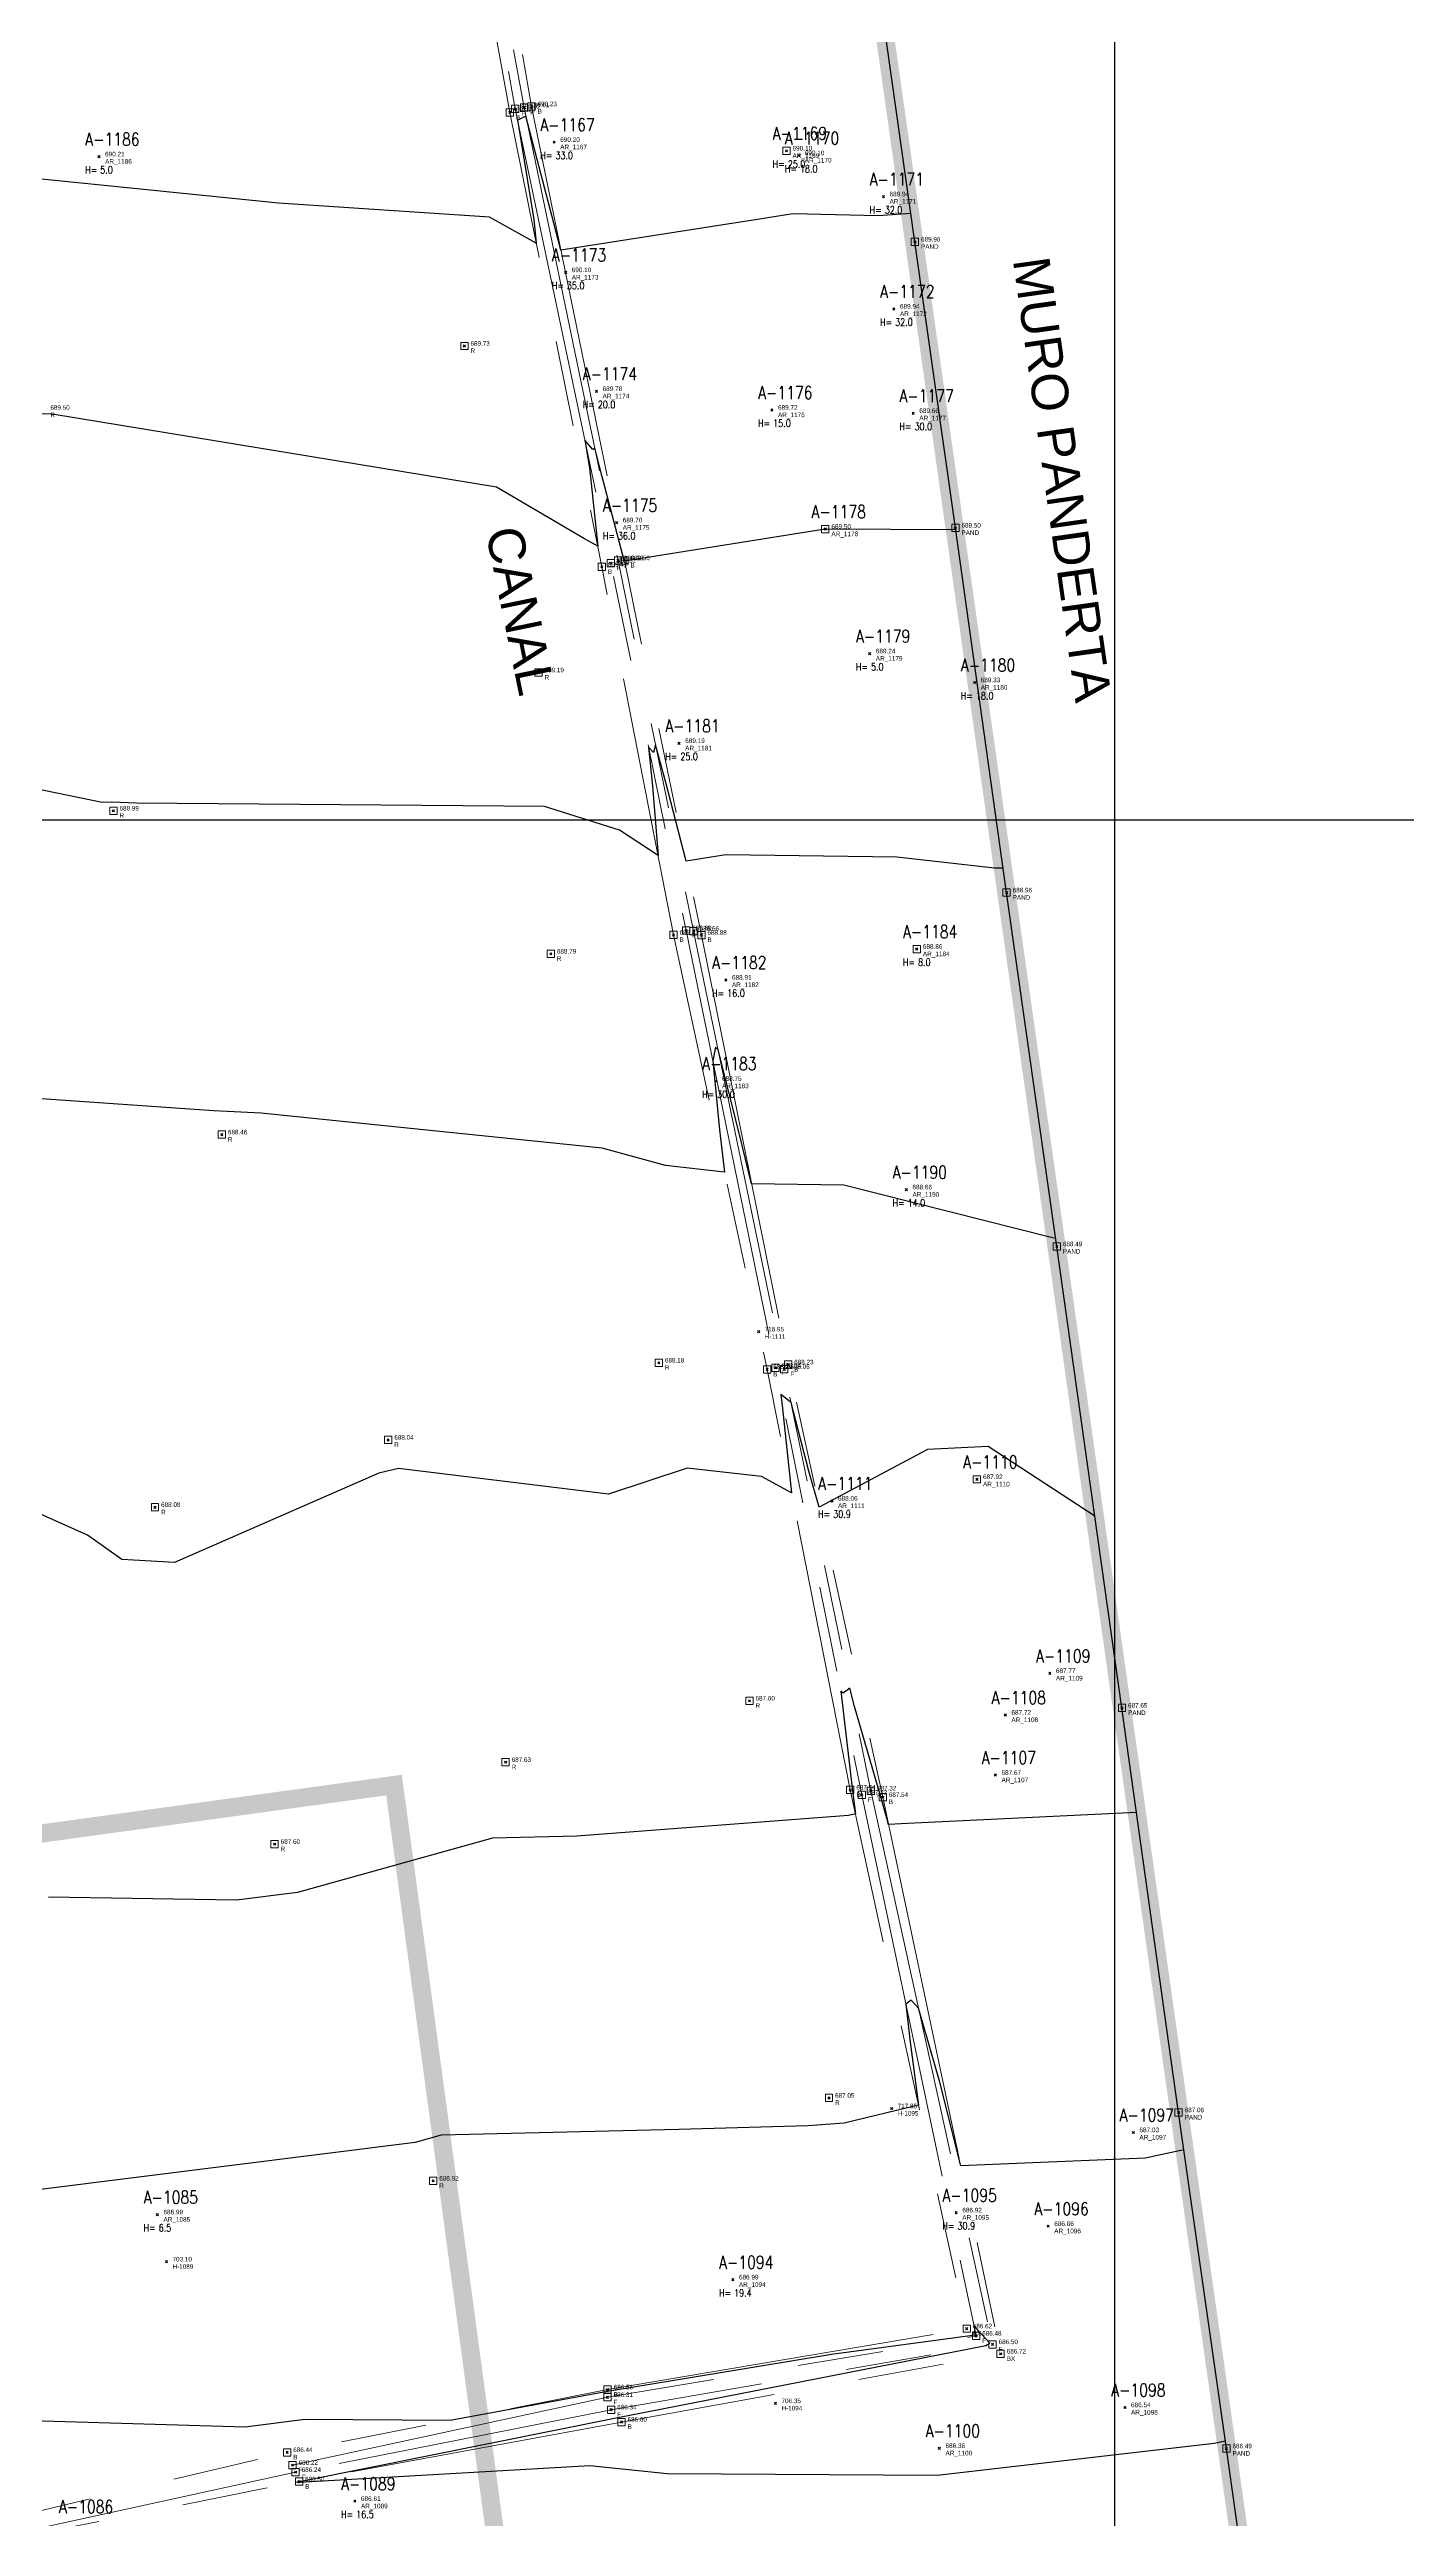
# Model space of a CAD drawing. Extents: x 350769 to 354978, y 6304672 to 6307963.
# Drawn here: x 352570.9 to 352608, y 6306053.6 to 6306121.1 of the extents above; entities that cross this region are included whole.
import ezdxf

# ---------------------------------------------------------------- set-up
doc = ezdxf.new("R2010")
doc.units = 0
doc.header["$PDMODE"] = 35
doc.header["$PDSIZE"] = 0.03
for name, pattern in [('4.0 - LO RECABARREN - DESNIVEL NUEVO$0$HIDDEN', [0.375, 0.25, -0.125]), ('CONTINUOS', [0]), ('DASHDOT', [1, 0.5, -0.25, 0, -0.25]), ('DASHED', [19.05, 12.7, -6.35]), ('PHANTOM', [23.5, 11.75, -2.35, 2.35, -2.35, 2.35, -2.35])]:
    doc.linetypes.add(name, pattern=pattern)
doc.layers.get('0').update_dxf_attribs({"linetype": 'CONTINUOUS'})
doc.layers.get('Defpoints').update_dxf_attribs({"linetype": 'CONTINUOUS'})
for name, color, linetype in [('02_Geo ext_Acotamiento', 7, 'CONTINUOUS'), ('03_S2_Pav ext_Borde vereda', 7, 'CONTINUOUS'), ('1-ARBOL H1', 7, 'CONTINUOUS'), ('1-ARBOL H2', 1, 'CONTINUOUS'), ('1-ARBOL H3', 241, 'CONTINUOUS'), ('1-ARBOL NOMBRE', 3, 'CONTINUOUS'), ('1-ARBOL PTO', 7, 'CONTINUOUS'), ('1-CANAL', 150, 'PHANTOM'), ('1-coordenadas', 8, 'CONTINUOUS'), ('1-MURO PANDERETA', 250, 'FENCELINE2'), ('1-TEXTOS', 7, 'CONTINUOUS'), ('3-CANAL FDO', 141, 'PHANTOM'), ('C-TINN', 5, 'CONTINUOUS'), ('C-TOPO-MAJR', 9, 'CONTINUOUS'), ('C-TOPO-MINR', 8, 'CONTINUOUS'), ('V-NODE-TEXT DIC 2012', 31, 'CONTINUOUS')]:
    doc.layers.add(name, color=color, linetype=linetype)
doc.layers.add('0_ASD_LINEA OFICIAL', color=253, linetype='DASHDOT', lineweight=20)
doc.layers.add('0_ASD_TOPOGRAFIA_ELEMENTOS', color=9, linetype='CONTINUOS', lineweight=5, true_color=0xbdbdbd)
doc.styles.add('A', font='arial.ttf', dxfattribs={"height": 2})
doc.styles.add('ROMANS', font='romans.shx', dxfattribs={"width": 0.65})
doc.linetypes.add('FENCELINE2', pattern='A,0.25,-0.1,[132,ltypeshp.shx,S=0.1,R=0,X=-0.1,Y=0],-0.1,1', length=1.45)
doc.dimstyles.new('Principal', dxfattribs={"dimscale": 0, "dimtxt": 2, "dimasz": 2, "dimexe": 1, "dimexo": 1, "dimtad": 1, "dimrnd": 0.05, "dimzin": 1, "dimtxsty": 'ROMANS', "dimcen": 2.5, "dimclrt": 2, "dimaunit": 2, "dimadec": 0, "dimazin": 0, "dimtfac": 1, "dimtmove": 0, "dimatfit": 3, "dimfxl": 1, "dimfxlon": 1, "dimarcsym": 0})

# ---------------------------------------------------------------- blocks, each defined once
blk = doc.blocks.new('COORDENADAS')
at = {"layer": '1-coordenadas'}
for p, q in [((420, -900.625), (420, -0.625)), ((20, -100.625), (1420, -100.625))]:
    blk.add_line(p, q, dxfattribs=at)
blk = doc.blocks.new('*D1073')
at = {"layer": '02_Geo ext_Acotamiento', "color": 0, "lineweight": -2, "transparency": 16777216}
blk.add_line((352392.778, 6306017.485), (352390.073, 6306012.402), dxfattribs=at)
at = {"layer": '02_Geo ext_Acotamiento', "color": 0, "transparency": 16777216}
blk.add_solid([(352389.926, 6306012.48), (352390.22, 6306012.324), (352389.603, 6306011.519)], dxfattribs=at)
at = {"layer": 'Defpoints', "color": 0, "transparency": 16777216}
for p in [(352584.909, 6306378.558), (352389.603, 6306011.519)]:
    blk.add_point(p, dxfattribs=at)
at = {"layer": '02_Geo ext_Acotamiento', "color": 2, "transparency": 16777216, "insert": (352390.928, 6306015.942), "char_height": 1, "attachment_point": 5, "rotation": 61.98199, "style": 'ROMANS'}
blk.add_mtext('R415,75', dxfattribs=at)
blk = doc.blocks.new('*D1160')
at = {"layer": '02_Geo ext_Acotamiento', "color": 0, "lineweight": -2, "transparency": 16777216}
blk.add_line((352601.761, 6306036.019), (352602.186, 6306030.945), dxfattribs=at)
at = {"layer": '02_Geo ext_Acotamiento', "color": 0, "transparency": 16777216}
blk.add_solid([(352602.352, 6306030.959), (352602.02, 6306030.931), (352602.269, 6306029.948)], dxfattribs=at)
at = {"layer": 'Defpoints', "color": 0, "transparency": 16777216}
for p in [(352596.437, 6306099.705), (352602.269, 6306029.948)]:
    blk.add_point(p, dxfattribs=at)
at = {"layer": '02_Geo ext_Acotamiento', "color": 2, "transparency": 16777216, "insert": (352602.826, 6306034.179), "char_height": 1, "attachment_point": 5, "rotation": 274.77913, "style": 'ROMANS'}
blk.add_mtext('R70,00', dxfattribs=at)
blk = doc.blocks.new('A$C27410629')
at = {"layer": '0_ASD_LINEA OFICIAL', "ltscale": 8, "const_width": 0.5}
for points in [[(382.016, 1269.772), (376.325, 1311.896), (303.894, 1301.95), (293.945, 1373.007), (386.074, 1385.658), (401.883, 1274.182)], [(382.016, 1269.772), (376.325, 1311.896), (322.92, 1304.563)]]:
    blk.add_lwpolyline(points, dxfattribs=at)
blk = doc.blocks.new('TOPOGRAFIA')
at = {"layer": '1-ARBOL H1', "color": 9, "lineweight": 0, "true_color": 0xbdbdbd}
for p in [(390584.666, 6303118.524), (390591.021, 6303118.289), (390572.218, 6303118.129), (390591.355, 6303118.16), (390593.674, 6303117.036), (390584.981, 6303114.964), (390593.959, 6303113.965), (390585.825, 6303111.715), (390590.623, 6303111.202), (390594.488, 6303111.114), (390586.376, 6303108.123), (390593.298, 6303104.542), (390596.167, 6303103.752), (390588.084, 6303102.091), (390594.585, 6303096.466), (390589.365, 6303095.621), (390589.092, 6303092.856), (390594.301, 6303089.889), (390592.265, 6303081.379), (390573.815, 6303061.868), (390595.664, 6303061.921), (390589.554, 6303060.088), (390579.217, 6303054.033)]:
    blk.add_point(p, dxfattribs=at)
at = {"layer": '1-ARBOL PTO', "color": 9, "lineweight": 0, "true_color": 0xbdbdbd}
for p in [(390584.666, 6303118.524), (390591.021, 6303118.289), (390572.218, 6303118.129), (390591.355, 6303118.16), (390593.674, 6303117.036), (390584.981, 6303114.964), (390593.959, 6303113.965), (390585.825, 6303111.715), (390590.623, 6303111.202), (390594.488, 6303111.114), (390586.376, 6303108.123), (390592.084, 6303107.948), (390593.298, 6303104.542), (390596.167, 6303103.752), (390588.084, 6303102.091), (390594.585, 6303096.466), (390589.365, 6303095.621), (390589.092, 6303092.856), (390594.301, 6303089.889), (390596.231, 6303081.969), (390592.265, 6303081.379), (390598.225, 6303076.665), (390597.008, 6303075.527), (390596.736, 6303073.884), (390600.509, 6303064.114), (390573.815, 6303061.868), (390595.664, 6303061.921), (390598.178, 6303061.551), (390589.554, 6303060.088), (390600.279, 6303056.596), (390595.204, 6303055.48), (390579.217, 6303054.033)]:
    blk.add_point(p, dxfattribs=at)
at = {"layer": '1-CANAL', "color": 9, "lineweight": 0, "true_color": 0xbdbdbd, "flags": 128}
for points in [[(390606.923, 6302980.85), (390602.767, 6302981.497), (390595.597, 6302985.176), (390586.83, 6302989.835), (390576.966, 6302994.828), (390569.022, 6303004.858), (390565.181, 6303011.45), (390560.121, 6303016.931), (390558.695, 6303022.392), (390559.906, 6303030.896), (390565.735, 6303034.226), (390567.863, 6303043.851), (390567.476, 6303053.031), (390577.365, 6303055.368), (390586.13, 6303057.083), (390595.951, 6303058.75), (390592.766, 6303073.477), (390590.492, 6303084.974), (390587.931, 6303096.852), (390585.972, 6303106.914), (390583.455, 6303119.338), (390581.638, 6303129.379), (390579.403, 6303140.31), (390580.852, 6303144.065)], [(390581.244, 6303144.018), (390580.369, 6303140.36), (390582.262, 6303129.744), (390584.047, 6303119.5), (390586.588, 6303107.088), (390588.694, 6303096.849), (390591.067, 6303085.105), (390593.654, 6303073.281), (390596.879, 6303058.062), (390586.509, 6303056.198), (390577.689, 6303054.568), (390568.543, 6303052.751), (390568.434, 6303043.924), (390566.27, 6303033.841), (390560.889, 6303030.742), (390559.334, 6303022.627), (390560.769, 6303017.205), (390565.807, 6303011.677), (390569.487, 6303005.317), (390577.48, 6302995.531), (390587.275, 6302990.707), (390596.111, 6302985.824), (390603.166, 6302982.132), (390607.384, 6302981.434)]]:
    blk.add_lwpolyline(points, dxfattribs=at)
at = {"layer": '1-coordenadas', "color": 9, "linetype": '4.0 - LO RECABARREN - DESNIVEL NUEVO$0$HIDDEN', "lineweight": 0, "ltscale": 50, "true_color": 0xbdbdbd}
for p, q in [((390600, 6302300), (390600, 6303200)), ((390200, 6303100), (390900, 6303100))]:
    blk.add_line(p, q, dxfattribs=at)
at = {"layer": '1-MURO PANDERETA', "color": 9, "lineweight": 0, "true_color": 0xbdbdbd, "flags": 128}
blk.add_lwpolyline([(390704.788, 6303049.818), (390701.656, 6303049.367), (390692.361, 6303048.082), (390681.859, 6303046.613), (390670.566, 6303045.036), (390660.796, 6303043.664), (390645.594, 6303041.527), (390637.691, 6303040.405), (390631.946, 6303039.557), (390615.863, 6303037.317), (390605.848, 6303035.894), (390604.45, 6303045.559), (390603.055, 6303055.471), (390601.748, 6303064.659), (390600.199, 6303075.72), (390598.416, 6303088.333), (390597.043, 6303098.008), (390595.643, 6303107.979), (390594.536, 6303115.801), (390593.255, 6303124.828), (390591.16, 6303139.419), (390590.039, 6303147.37)], dxfattribs=at)
at = {"layer": '3-CANAL FDO', "color": 9, "lineweight": 0, "true_color": 0xbdbdbd, "flags": 128}
for points in [[(390577.511, 6303055.018), (390586.127, 6303056.874), (390596.209, 6303058.551), (390593.08, 6303073.34), (390590.725, 6303085.017), (390588.277, 6303096.974), (390586.215, 6303107.017), (390583.603, 6303119.432), (390581.833, 6303129.523), (390579.564, 6303140.319), (390580.954, 6303144.044)], [(390581.198, 6303143.99), (390579.914, 6303140.334), (390582.012, 6303129.629), (390583.843, 6303119.473), (390586.414, 6303107.085), (390588.481, 6303096.959), (390590.962, 6303084.978), (390593.331, 6303073.455), (390596.658, 6303058.319), (390586.225, 6303056.534), (390577.595, 6303054.825)], [(390577.595, 6303054.825), (390568.212, 6303052.779), (390568.276, 6303043.896), (390566.036, 6303033.804), (390560.601, 6303030.851), (390559.102, 6303022.612), (390560.52, 6303017.167), (390565.688, 6303011.598), (390569.355, 6303005.237), (390577.235, 6302995.456), (390587.08, 6302990.484), (390596.034, 6302985.625), (390602.999, 6302982.011), (390607.157, 6302981.305)]]:
    blk.add_lwpolyline(points, dxfattribs=at)
at = {"layer": 'C-TINN', "color": 9, "linetype": 'Continuous', "lineweight": 0, "true_color": 0xbdbdbd}
for points, elevation in [([(390583.503, 6303119.332), (390583.503, 6303119.532), (390583.703, 6303119.532), (390583.703, 6303119.332), (390583.503, 6303119.332)], 690.017), ([(390583.743, 6303119.373), (390583.743, 6303119.573), (390583.943, 6303119.573), (390583.943, 6303119.373), (390583.743, 6303119.373)], 690.013), ([(390583.947, 6303119.4), (390583.947, 6303119.6), (390584.147, 6303119.6), (390584.147, 6303119.4), (390583.947, 6303119.4)], 690.231), ([(390583.355, 6303119.238), (390583.355, 6303119.438), (390583.555, 6303119.438), (390583.555, 6303119.238), (390583.355, 6303119.238)], 690.216), ([(390590.921, 6303118.189), (390590.921, 6303118.389), (390591.121, 6303118.389), (390591.121, 6303118.189), (390590.921, 6303118.189)], 690.1), ([(390594.436, 6303115.701), (390594.436, 6303115.901), (390594.636, 6303115.901), (390594.636, 6303115.701), (390594.436, 6303115.701)], 689.96), ([(390582.112, 6303112.852), (390582.112, 6303113.052), (390582.312, 6303113.052), (390582.312, 6303112.852), (390582.112, 6303112.852)], 689.734), ([(390591.984, 6303107.848), (390591.984, 6303108.048), (390592.184, 6303108.048), (390592.184, 6303107.848), (390591.984, 6303107.848)], 689.5), ([(390595.543, 6303107.879), (390595.543, 6303108.079), (390595.743, 6303108.079), (390595.743, 6303107.879), (390595.543, 6303107.879)], 689.503), ([(390585.872, 6303106.814), (390585.872, 6303107.014), (390586.072, 6303107.014), (390586.072, 6303106.814), (390585.872, 6303106.814)], 689.466), ([(390586.115, 6303106.917), (390586.115, 6303107.117), (390586.315, 6303107.117), (390586.315, 6303106.917), (390586.115, 6303106.917)], 689.308), ([(390586.314, 6303106.985), (390586.314, 6303107.185), (390586.514, 6303107.185), (390586.514, 6303106.985), (390586.314, 6303106.985)], 689.331), ([(390586.488, 6303106.988), (390586.488, 6303107.188), (390586.688, 6303107.188), (390586.688, 6303106.988), (390586.488, 6303106.988)], 689.501), ([(390584.139, 6303103.924), (390584.139, 6303104.124), (390584.339, 6303104.124), (390584.339, 6303103.924), (390584.139, 6303103.924)], 689.193), ([(390572.513, 6303100.146), (390572.513, 6303100.346), (390572.713, 6303100.346), (390572.713, 6303100.146), (390572.513, 6303100.146)], 688.989), ([(390596.943, 6303097.908), (390596.943, 6303098.108), (390597.143, 6303098.108), (390597.143, 6303097.908), (390596.943, 6303097.908)], 688.964), ([(390587.831, 6303096.752), (390587.831, 6303096.952), (390588.031, 6303096.952), (390588.031, 6303096.752), (390587.831, 6303096.752)], 688.872), ([(390588.177, 6303096.874), (390588.177, 6303097.074), (390588.377, 6303097.074), (390588.377, 6303096.874), (390588.177, 6303096.874)], 688.693), ([(390588.381, 6303096.859), (390588.381, 6303097.059), (390588.581, 6303097.059), (390588.581, 6303096.859), (390588.381, 6303096.859)], 688.665), ([(390588.594, 6303096.749), (390588.594, 6303096.949), (390588.794, 6303096.949), (390588.794, 6303096.749), (390588.594, 6303096.749)], 688.877), ([(390594.485, 6303096.366), (390594.485, 6303096.566), (390594.685, 6303096.566), (390594.685, 6303096.366), (390594.485, 6303096.366)], 688.86), ([(390584.475, 6303096.235), (390584.475, 6303096.435), (390584.675, 6303096.435), (390584.675, 6303096.235), (390584.475, 6303096.235)], 688.788), ([(390575.478, 6303091.292), (390575.478, 6303091.492), (390575.678, 6303091.492), (390575.678, 6303091.292), (390575.478, 6303091.292)], 688.461), ([(390598.316, 6303088.233), (390598.316, 6303088.433), (390598.516, 6303088.433), (390598.516, 6303088.233), (390598.316, 6303088.233)], 688.489), ([(390587.431, 6303085.055), (390587.431, 6303085.255), (390587.631, 6303085.255), (390587.631, 6303085.055), (390587.431, 6303085.055)], 688.182), ([(390590.625, 6303084.917), (390590.625, 6303085.117), (390590.825, 6303085.117), (390590.825, 6303084.917), (390590.625, 6303084.917)], 688.045), ([(390590.967, 6303085.005), (390590.967, 6303085.205), (390591.167, 6303085.205), (390591.167, 6303085.005), (390590.967, 6303085.005)], 688.226), ([(390590.392, 6303084.874), (390590.392, 6303085.074), (390590.592, 6303085.074), (390590.592, 6303084.874), (390590.392, 6303084.874)], 688.191), ([(390590.862, 6303084.878), (390590.862, 6303085.078), (390591.062, 6303085.078), (390591.062, 6303084.878), (390590.862, 6303084.878)], 688.056), ([(390580.028, 6303082.946), (390580.028, 6303083.146), (390580.228, 6303083.146), (390580.228, 6303082.946), (390580.028, 6303082.946)], 688.036), ([(390596.131, 6303081.869), (390596.131, 6303082.069), (390596.331, 6303082.069), (390596.331, 6303081.869), (390596.131, 6303081.869)], 687.92), ([(390573.65, 6303081.106), (390573.65, 6303081.306), (390573.85, 6303081.306), (390573.85, 6303081.106), (390573.65, 6303081.106)], 688.079), ([(390589.909, 6303075.815), (390589.909, 6303076.015), (390590.109, 6303076.015), (390590.109, 6303075.815), (390589.909, 6303075.815)], 687.599), ([(390600.099, 6303075.62), (390600.099, 6303075.82), (390600.299, 6303075.82), (390600.299, 6303075.62), (390600.099, 6303075.62)], 687.652), ([(390583.24, 6303074.136), (390583.24, 6303074.336), (390583.44, 6303074.336), (390583.44, 6303074.136), (390583.24, 6303074.136)], 687.628), ([(390592.666, 6303073.377), (390592.666, 6303073.577), (390592.866, 6303073.577), (390592.866, 6303073.377), (390592.666, 6303073.377)], 687.541), ([(390592.98, 6303073.24), (390592.98, 6303073.44), (390593.18, 6303073.44), (390593.18, 6303073.24), (390592.98, 6303073.24)], 687.325), ([(390593.231, 6303073.355), (390593.231, 6303073.555), (390593.431, 6303073.555), (390593.431, 6303073.355), (390593.231, 6303073.355)], 687.321), ([(390593.554, 6303073.181), (390593.554, 6303073.381), (390593.754, 6303073.381), (390593.754, 6303073.181), (390593.554, 6303073.181)], 687.54), ([(390576.922, 6303071.895), (390576.922, 6303072.095), (390577.122, 6303072.095), (390577.122, 6303071.895), (390576.922, 6303071.895)], 687.597), ([(390592.085, 6303064.957), (390592.085, 6303065.157), (390592.285, 6303065.157), (390592.285, 6303064.957), (390592.085, 6303064.957)], 687.047), ([(390601.648, 6303064.559), (390601.648, 6303064.759), (390601.848, 6303064.759), (390601.848, 6303064.559), (390601.648, 6303064.559)], 687.064), ([(390581.259, 6303062.69), (390581.259, 6303062.89), (390581.459, 6303062.89), (390581.459, 6303062.69), (390581.259, 6303062.69)], 686.923), ([(390595.851, 6303058.65), (390595.851, 6303058.85), (390596.051, 6303058.85), (390596.051, 6303058.65), (390595.851, 6303058.65)], 686.616), ([(390596.109, 6303058.451), (390596.109, 6303058.651), (390596.309, 6303058.651), (390596.309, 6303058.451), (390596.109, 6303058.451)], 686.485), ([(390596.558, 6303058.219), (390596.558, 6303058.419), (390596.758, 6303058.419), (390596.758, 6303058.219), (390596.558, 6303058.219)], 686.503), ([(390596.779, 6303057.962), (390596.779, 6303058.162), (390596.979, 6303058.162), (390596.979, 6303057.962), (390596.779, 6303057.962)], 686.725), ([(390586.027, 6303056.774), (390586.027, 6303056.974), (390586.227, 6303056.974), (390586.227, 6303056.774), (390586.027, 6303056.774)], 686.308), ([(390586.03, 6303056.983), (390586.03, 6303057.183), (390586.23, 6303057.183), (390586.23, 6303056.983), (390586.03, 6303056.983)], 686.556), ([(390586.125, 6303056.434), (390586.125, 6303056.634), (390586.325, 6303056.634), (390586.325, 6303056.434), (390586.125, 6303056.434)], 686.335), ([(390586.409, 6303056.098), (390586.409, 6303056.298), (390586.609, 6303056.298), (390586.609, 6303056.098), (390586.409, 6303056.098)], 686.595), ([(390577.265, 6303055.268), (390577.265, 6303055.468), (390577.465, 6303055.468), (390577.465, 6303055.268), (390577.265, 6303055.268)], 686.442), ([(390602.955, 6303055.371), (390602.955, 6303055.571), (390603.155, 6303055.571), (390603.155, 6303055.371), (390602.955, 6303055.371)], 686.487), ([(390577.411, 6303054.918), (390577.411, 6303055.118), (390577.611, 6303055.118), (390577.611, 6303054.918), (390577.411, 6303054.918)], 686.22), ([(390577.495, 6303054.725), (390577.495, 6303054.925), (390577.695, 6303054.925), (390577.695, 6303054.725), (390577.495, 6303054.725)], 686.245), ([(390577.589, 6303054.468), (390577.589, 6303054.668), (390577.789, 6303054.668), (390577.789, 6303054.468), (390577.589, 6303054.468)], 686.502)]:
    blk.add_lwpolyline(points, dxfattribs=dict(at, elevation=elevation))
for p in [(390583.455, 6303119.338, 690.216), (390583.603, 6303119.432, 690.017), (390583.843, 6303119.473, 690.013), (390584.047, 6303119.5, 690.231), (390591.021, 6303118.289, 690.1), (390594.536, 6303115.801, 689.96), (390582.212, 6303112.952, 689.734), (390592.084, 6303107.948, 689.5), (390595.643, 6303107.979, 689.503), (390585.972, 6303106.914, 689.466), (390586.215, 6303107.017, 689.308), (390586.414, 6303107.085, 689.331), (390586.588, 6303107.088, 689.501), (390584.239, 6303104.024, 689.193), (390572.613, 6303100.246, 688.989), (390597.043, 6303098.008, 688.964), (390587.931, 6303096.852, 688.872), (390588.277, 6303096.974, 688.693), (390588.481, 6303096.959, 688.665), (390588.694, 6303096.849, 688.877), (390584.575, 6303096.335, 688.788), (390594.585, 6303096.466, 688.86), (390575.578, 6303091.392, 688.461), (390598.416, 6303088.333, 688.489), (390587.531, 6303085.155, 688.182), (390591.067, 6303085.105, 688.226), (390590.492, 6303084.974, 688.191), (390590.725, 6303085.017, 688.045), (390590.962, 6303084.978, 688.056), (390580.128, 6303083.046, 688.036), (390596.231, 6303081.969, 687.92), (390573.75, 6303081.206, 688.079), (390590.009, 6303075.915, 687.599), (390600.199, 6303075.72, 687.652), (390583.34, 6303074.236, 687.628), (390592.766, 6303073.477, 687.541), (390593.08, 6303073.34, 687.325), (390593.331, 6303073.455, 687.321), (390593.654, 6303073.281, 687.54), (390577.022, 6303071.995, 687.597), (390592.185, 6303065.057, 687.047), (390601.748, 6303064.659, 687.064), (390581.359, 6303062.79, 686.923), (390595.951, 6303058.75, 686.616), (390596.209, 6303058.551, 686.485), (390596.658, 6303058.319, 686.503), (390596.879, 6303058.062, 686.725), (390586.127, 6303056.874, 686.308), (390586.13, 6303057.083, 686.556), (390586.225, 6303056.534, 686.335), (390586.509, 6303056.198, 686.595), (390603.055, 6303055.471, 686.487), (390577.365, 6303055.368, 686.442), (390577.511, 6303055.018, 686.22), (390577.595, 6303054.825, 686.245), (390577.689, 6303054.568, 686.502)]:
    blk.add_point(p, dxfattribs=at)
at = {"layer": 'C-TOPO-MAJR', "color": 9, "linetype": 'Continuous', "lineweight": -3, "true_color": 0xbdbdbd}
for points, elevation in [([(390594.426, 6303116.578), (390593.532, 6303116.512), (390591.198, 6303116.565), (390590.281, 6303116.419), (390584.851, 6303115.572), (390584.655, 6303116.313), (390583.892, 6303119.237), (390583.673, 6303119.126), (390583.666, 6303119.134), (390584.112, 6303116.407), (390584.18, 6303115.76), (390582.898, 6303116.476), (390577.129, 6303116.853), (390570.291, 6303117.546), (390562.931, 6303117.512), (390560.4, 6303117.277), (390558.836, 6303117.71), (390547.347, 6303117.8), (390547.291, 6303117.802), (390547.107, 6303117.817), (390537.055, 6303120.162), (390533.267, 6303120.43), (390527.697, 6303121.848)], 690), ([(390600.599, 6303072.861), (390594.334, 6303072.556), (390593.812, 6303072.534), (390593.77, 6303072.704), (390593.595, 6303073.313), (390592.883, 6303075.759), (390592.754, 6303076.261), (390592.573, 6303076.126), (390592.508, 6303076.178), (390592.826, 6303073.451), (390592.907, 6303072.824), (390592.718, 6303072.778), (390585.289, 6303072.214), (390582.98, 6303072.158), (390577.646, 6303070.67), (390575.981, 6303070.46), (390570.839, 6303070.548)], 687.5)]:
    blk.add_lwpolyline(points, dxfattribs=dict(at, elevation=elevation))
at = {"layer": 'C-TOPO-MINR', "color": 9, "linetype": 'Continuous', "lineweight": -3, "true_color": 0xbdbdbd}
for points, elevation in [([(390595.651, 6303107.924), (390592.084, 6303107.948), (390586.591, 6303107.072), (390586.59, 6303107.076), (390586.587, 6303107.088), (390585.97, 6303109.416), (390585.777, 6303110.155), (390585.721, 6303110.127), (390585.508, 6303110.379), (390585.631, 6303109.622), (390585.858, 6303107.477), (390585.495, 6303107.68), (390583.089, 6303109.09), (390570.94, 6303111.086), (390570.741, 6303111.095), (390570.212, 6303111.082), (390560.828, 6303110.208), (390554.661, 6303111.917), (390549.389, 6303111.958), (390543.665, 6303112.19), (390536.563, 6303112.758), (390533.857, 6303113.033)], 689.5), ([(390596.949, 6303098.674), (390596.71, 6303098.676), (390594.038, 6303098.978), (390589.363, 6303099.04), (390588.279, 6303098.867), (390587.722, 6303101.018), (390587.441, 6303102.052), (390587.381, 6303101.839), (390587.248, 6303101.987), (390587.362, 6303100.922), (390587.509, 6303099.02), (390586.459, 6303099.712), (390584.399, 6303100.36), (390573.24, 6303100.45), (390572.573, 6303100.48), (390572.306, 6303100.473), (390561.799, 6303102.634), (390553.831, 6303105.061), (390551.261, 6303105.261), (390547.33, 6303106.283), (390540.039, 6303106.579), (390538.229, 6303106.724), (390529.931, 6303107.567)], 689), ([(390598.384, 6303088.557), (390598.302, 6303088.574), (390592.587, 6303090.015), (390590.068, 6303090.048), (390589.735, 6303091.398), (390589.153, 6303093.713), (390589.078, 6303093.781), (390589.006, 6303093.413), (390589.188, 6303091.528), (390589.33, 6303090.364), (390587.715, 6303090.546), (390585.98, 6303091.022), (390576.651, 6303091.982), (390575.359, 6303092.046), (390567.352, 6303092.603), (390564.364, 6303093.47), (390559.915, 6303094.644), (390552.972, 6303094.497), (390550.964, 6303094.41), (390547.954, 6303095.505), (390539.027, 6303098.369), (390528.158, 6303101.298)], 688.5), ([(390599.458, 6303080.964), (390596.538, 6303082.864), (390594.881, 6303082.789), (390591.919, 6303081.21), (390591.632, 6303082.196), (390591.142, 6303084.1), (390591.124, 6303084.086), (390590.872, 6303084.287), (390590.907, 6303083.987), (390591.16, 6303081.596), (390590.336, 6303082.051), (390588.305, 6303082.27), (390586.154, 6303081.568), (390580.411, 6303082.269), (390579.873, 6303082.14), (390574.286, 6303079.696), (390572.846, 6303079.782), (390571.9, 6303080.441), (390564.822, 6303083.609)], 688), ([(390601.893, 6303063.64), (390600.829, 6303063.414), (390595.791, 6303063.197), (390595.218, 6303065.49), (390594.637, 6303067.515), (390594.436, 6303067.732), (390594.291, 6303067.618), (390594.396, 6303066.652), (390594.629, 6303064.864), (390592.596, 6303064.369), (390591.605, 6303064.294), (390588.082, 6303064.198), (390581.575, 6303064.04), (390580.864, 6303063.842), (390570.616, 6303062.55), (390568.425, 6303062.587), (390562.877, 6303063.238), (390556.864, 6303063.203), (390551.037, 6303064.537), (390545.464, 6303066.196), (390540.826, 6303067.785), (390535.796, 6303070.451), (390533.236, 6303071.237)], 687), ([(390603.026, 6303055.678), (390602.718, 6303055.613), (390595.141, 6303054.732), (390587.761, 6303054.779), (390585.648, 6303054.999), (390577.7, 6303054.544), (390577.652, 6303054.547), (390577.63, 6303054.556), (390577.688, 6303054.57), (390577.791, 6303054.592), (390586.405, 6303056.321), (390596.472, 6303058.287), (390596.583, 6303058.358), (390596.157, 6303058.818), (390596.153, 6303058.815), (390596.179, 6303058.574), (390592.251, 6303058.043), (390586.129, 6303057.036), (390581.824, 6303056.241), (390577.847, 6303056.263), (390576.22, 6303056.057), (390568.207, 6303056.29)], 686.5)]:
    blk.add_lwpolyline(points, dxfattribs=dict(at, elevation=elevation))
at = {"layer": 'V-NODE-TEXT DIC 2012', "color": 9, "lineweight": 0, "true_color": 0xbdbdbd}
for p in [(390583.455, 6303119.338), (390583.603, 6303119.432), (390583.843, 6303119.473), (390584.047, 6303119.5), (390584.666, 6303118.524), (390591.021, 6303118.289), (390572.218, 6303118.129), (390591.355, 6303118.16), (390593.674, 6303117.036), (390594.536, 6303115.801), (390584.981, 6303114.964), (390593.959, 6303113.965), (390582.212, 6303112.952), (390585.825, 6303111.715), (390590.623, 6303111.202), (390594.488, 6303111.114), (390586.376, 6303108.123), (390592.084, 6303107.948), (390595.643, 6303107.979), (390585.972, 6303106.914), (390586.215, 6303107.017), (390586.414, 6303107.085), (390586.588, 6303107.088), (390584.239, 6303104.024), (390593.298, 6303104.542), (390596.167, 6303103.752), (390588.084, 6303102.091), (390572.613, 6303100.246), (390597.043, 6303098.008), (390587.931, 6303096.852), (390588.277, 6303096.974), (390588.481, 6303096.959), (390588.694, 6303096.849), (390584.575, 6303096.335), (390594.585, 6303096.466), (390589.365, 6303095.621), (390589.092, 6303092.856), (390575.578, 6303091.392), (390594.301, 6303089.889), (390598.416, 6303088.333), (390590.259, 6303086.004), (390587.531, 6303085.155), (390591.067, 6303085.105), (390590.492, 6303084.974), (390590.725, 6303085.017), (390590.962, 6303084.978), (390580.128, 6303083.046), (390596.231, 6303081.969), (390573.75, 6303081.206), (390592.265, 6303081.379), (390598.225, 6303076.665), (390590.009, 6303075.915), (390600.199, 6303075.72), (390597.008, 6303075.527), (390583.34, 6303074.236), (390596.736, 6303073.884), (390592.766, 6303073.477), (390593.08, 6303073.34), (390593.331, 6303073.455), (390593.654, 6303073.281), (390577.022, 6303071.995), (390592.185, 6303065.057), (390593.897, 6303064.767), (390601.748, 6303064.659), (390600.509, 6303064.114), (390581.359, 6303062.79), (390573.815, 6303061.868), (390595.664, 6303061.921), (390598.178, 6303061.551), (390574.064, 6303060.579), (390589.554, 6303060.088), (390595.951, 6303058.75), (390596.209, 6303058.551), (390596.658, 6303058.319), (390596.879, 6303058.062), (390586.127, 6303056.874), (390586.13, 6303057.083), (390586.225, 6303056.534), (390586.509, 6303056.198), (390590.721, 6303056.706), (390600.279, 6303056.596), (390595.204, 6303055.48), (390603.055, 6303055.471), (390577.365, 6303055.368), (390577.511, 6303055.018), (390577.595, 6303054.825), (390577.689, 6303054.568), (390579.217, 6303054.033)]:
    blk.add_point(p, dxfattribs=at)
at = {"layer": '1-ARBOL H2', "color": 9, "lineweight": 0, "true_color": 0xbdbdbd, "style": 'ROMANS', "width": 0.8}
for p in [(390584.289, 6303118.062), (390571.841, 6303117.667), (390590.644, 6303117.827), (390590.978, 6303117.698), (390593.297, 6303116.574), (390584.604, 6303114.502), (390593.582, 6303113.503), (390585.448, 6303111.253), (390590.246, 6303110.74), (390594.111, 6303110.652), (390585.999, 6303107.661), (390592.921, 6303104.08), (390595.79, 6303103.29), (390587.707, 6303101.629), (390594.208, 6303096.004), (390588.988, 6303095.159), (390588.715, 6303092.394), (390593.924, 6303089.427), (390591.888, 6303080.917), (390573.438, 6303061.406), (390595.287, 6303061.459), (390589.177, 6303059.626), (390578.84, 6303053.571)]:
    blk.add_text('H=', height=0.2, dxfattribs=at).set_placement(p)
at = {"layer": '1-ARBOL H3', "color": 9, "lineweight": 0, "true_color": 0xbdbdbd, "style": 'ROMANS', "width": 0.8}
for s, p in [('33.0', (390584.702, 6303118.062)), ('5.0', (390572.254, 6303117.667)), ('25.0', (390591.057, 6303117.827)), ('18.0', (390591.391, 6303117.698)), ('32.0', (390593.71, 6303116.574)), ('35.0', (390585.017, 6303114.502)), ('32.0', (390593.995, 6303113.503)), ('20.0', (390585.861, 6303111.253)), ('15.0', (390590.659, 6303110.74)), ('30.0', (390594.524, 6303110.652)), ('36.0', (390586.412, 6303107.661)), ('5.0', (390593.334, 6303104.08)), ('18.0', (390596.203, 6303103.29)), ('25.0', (390588.12, 6303101.629)), ('8.0', (390594.621, 6303096.004)), ('16.0', (390589.401, 6303095.159)), ('30.0', (390589.128, 6303092.394)), ('14.0', (390594.337, 6303089.427)), ('30.9', (390592.301, 6303080.917)), ('6.5', (390573.851, 6303061.406)), ('30.9', (390595.7, 6303061.459)), ('19.4', (390589.59, 6303059.626)), ('16.5', (390579.253, 6303053.571))]:
    blk.add_text(s, height=0.2, dxfattribs=at).set_placement(p)
at = {"layer": '1-ARBOL NOMBRE', "color": 9, "lineweight": 0, "true_color": 0xbdbdbd, "style": 'ROMANS', "width": 0.8}
for s, p in [('A-1167', (390584.289, 6303118.824)), ('A-1169', (390590.644, 6303118.589)), ('A-1186', (390571.841, 6303118.429)), ('A-1170', (390590.978, 6303118.46)), ('A-1171', (390593.297, 6303117.336)), ('A-1173', (390584.604, 6303115.264)), ('A-1172', (390593.582, 6303114.265)), ('A-1174', (390585.448, 6303112.015)), ('A-1176', (390590.246, 6303111.502)), ('A-1177', (390594.111, 6303111.414)), ('A-1175', (390585.999, 6303108.423)), ('A-1178', (390591.707, 6303108.248)), ('A-1179', (390592.921, 6303104.842)), ('A-1180', (390595.79, 6303104.052)), ('A-1181', (390587.707, 6303102.391)), ('A-1184', (390594.208, 6303096.766)), ('A-1182', (390588.988, 6303095.921)), ('A-1183', (390588.715, 6303093.156)), ('A-1190', (390593.924, 6303090.189)), ('A-1110', (390595.854, 6303082.269)), ('A-1111', (390591.888, 6303081.679)), ('A-1109', (390597.848, 6303076.965)), ('A-1108', (390596.631, 6303075.827)), ('A-1107', (390596.359, 6303074.184)), ('A-1097', (390600.132, 6303064.414)), ('A-1085', (390573.438, 6303062.168)), ('A-1095', (390595.287, 6303062.221)), ('A-1096', (390597.801, 6303061.851)), ('A-1094', (390589.177, 6303060.388)), ('A-1098', (390599.902, 6303056.896)), ('A-1100', (390594.827, 6303055.78)), ('A-1086', (390571.121, 6303053.707)), ('A-1089', (390578.84, 6303054.333))]:
    blk.add_text(s, height=0.35, dxfattribs=at).set_placement(p)
at = {"layer": '1-TEXTOS', "color": 9, "lineweight": 0, "true_color": 0xbdbdbd, "style": 'A'}
for s, rotation, p in [('MURO PANDERTA', 278.0655, (390597.212, 6303115.309)), ('CANAL', 281.61145, (390582.787, 6303107.897))]:
    blk.add_text(s, height=1, rotation=rotation, dxfattribs=at).set_placement(p)
at = {"layer": 'V-NODE-TEXT DIC 2012', "color": 9, "lineweight": 0, "true_color": 0xbdbdbd}
for s, height, p in [('690.02', 0.125, (390583.77, 6303119.44)), ('690.01', 0.125, (390584.01, 6303119.481)), ('690.23', 0.125, (390584.214, 6303119.508)), ('690.22', 0.125, (390583.622, 6303119.346)), ('B', 0.125, (390583.622, 6303119.146)), ('F', 0.125, (390583.77, 6303119.24)), ('F', 0.125, (390584.01, 6303119.281)), ('B', 0.125, (390584.214, 6303119.308)), ('690.21', 0.127, (390572.385, 6303118.136)), ('AR_1167', 0.127, (390584.833, 6303118.329)), ('690.20', 0.127, (390584.833, 6303118.531)), ('AR_1169', 0.127, (390591.188, 6303118.094)), ('690.10', 0.127, (390591.188, 6303118.296)), ('690.10', 0.127, (390591.522, 6303118.167)), ('AR_1186', 0.127, (390572.385, 6303117.934)), ('AR_1170', 0.127, (390591.522, 6303117.965)), ('AR_1171', 0.127, (390593.841, 6303116.841)), ('689.94', 0.127, (390593.841, 6303117.043)), ('689.96', 0.125, (390594.703, 6303115.809)), ('PAND', 0.125, (390594.703, 6303115.609)), ('AR_1173', 0.127, (390585.148, 6303114.769)), ('690.10', 0.127, (390585.148, 6303114.971)), ('AR_1172', 0.127, (390594.126, 6303113.77)), ('689.94', 0.127, (390594.126, 6303113.972)), ('689.73', 0.125, (390582.379, 6303112.96)), ('R', 0.125, (390582.379, 6303112.76)), ('AR_1174', 0.127, (390585.992, 6303111.52)), ('689.78', 0.127, (390585.992, 6303111.722)), ('689.50', 0.125, (390570.89, 6303111.209)), ('R', 0.125, (390570.89, 6303111.009)), ('AR_1176', 0.127, (390590.79, 6303111.007)), ('689.72', 0.127, (390590.79, 6303111.209)), ('AR_1177', 0.127, (390594.655, 6303110.919)), ('689.66', 0.127, (390594.655, 6303111.121)), ('AR_1175', 0.127, (390586.543, 6303107.928)), ('689.70', 0.127, (390586.543, 6303108.13)), ('689.50', 0.127, (390592.251, 6303107.955)), ('689.50', 0.125, (390595.81, 6303107.987)), ('AR_1178', 0.127, (390592.251, 6303107.753)), ('PAND', 0.125, (390595.81, 6303107.787)), ('689.47', 0.125, (390586.139, 6303106.922)), ('B', 0.125, (390586.139, 6303106.722)), ('689.31', 0.125, (390586.382, 6303107.025)), ('F', 0.125, (390586.382, 6303106.825)), ('689.33', 0.125, (390586.581, 6303107.093)), ('F', 0.125, (390586.581, 6303106.893)), ('689.50', 0.125, (390586.755, 6303107.096)), ('B', 0.125, (390586.755, 6303106.896)), ('689.24', 0.127, (390593.465, 6303104.549)), ('689.19', 0.125, (390584.406, 6303104.032)), ('AR_1179', 0.127, (390593.465, 6303104.347)), ('R', 0.125, (390584.406, 6303103.832)), ('AR_1180', 0.127, (390596.334, 6303103.557)), ('689.33', 0.127, (390596.334, 6303103.759)), ('AR_1181', 0.127, (390588.251, 6303101.896)), ('689.19', 0.127, (390588.251, 6303102.098)), ('688.99', 0.125, (390572.78, 6303100.254)), ('R', 0.125, (390572.78, 6303100.054)), ('688.96', 0.125, (390597.21, 6303098.016)), ('PAND', 0.125, (390597.21, 6303097.816)), ('688.87', 0.125, (390588.098, 6303096.86)), ('B', 0.125, (390588.098, 6303096.66)), ('688.69', 0.125, (390588.444, 6303096.982)), ('F', 0.125, (390588.444, 6303096.782)), ('688.66', 0.125, (390588.648, 6303096.967)), ('F', 0.125, (390588.648, 6303096.767)), ('688.88', 0.125, (390588.861, 6303096.857)), ('B', 0.125, (390588.861, 6303096.657)), ('688.86', 0.127, (390594.752, 6303096.473)), ('688.79', 0.125, (390584.742, 6303096.343)), ('R', 0.125, (390584.742, 6303096.143)), ('AR_1184', 0.127, (390594.752, 6303096.271)), ('AR_1182', 0.127, (390589.532, 6303095.426)), ('688.91', 0.127, (390589.532, 6303095.628)), ('AR_1183', 0.127, (390589.259, 6303092.661)), ('688.75', 0.127, (390589.259, 6303092.863)), ('688.46', 0.125, (390575.745, 6303091.4)), ('R', 0.125, (390575.745, 6303091.2)), ('AR_1190', 0.127, (390594.468, 6303089.694)), ('688.66', 0.127, (390594.468, 6303089.896)), ('688.49', 0.125, (390598.583, 6303088.341)), ('PAND', 0.125, (390598.583, 6303088.141)), ('718.95', 0.125, (390590.426, 6303086.012)), ('H-1111', 0.125, (390590.426, 6303085.812)), ('688.18', 0.125, (390587.698, 6303085.163)), ('R', 0.125, (390587.698, 6303084.963)), ('688.19', 0.125, (390590.659, 6303084.982)), ('688.04', 0.125, (390590.892, 6303085.025)), ('688.06', 0.125, (390591.129, 6303084.986)), ('688.23', 0.125, (390591.234, 6303085.113)), ('B', 0.125, (390590.659, 6303084.782)), ('F', 0.125, (390590.892, 6303084.825)), ('F', 0.125, (390591.129, 6303084.786)), ('B', 0.125, (390591.234, 6303084.913)), ('688.04', 0.125, (390580.295, 6303083.054)), ('R', 0.125, (390580.295, 6303082.854)), ('AR_1110', 0.127, (390596.398, 6303081.774)), ('687.92', 0.127, (390596.398, 6303081.976)), ('688.08', 0.125, (390573.917, 6303081.214)), ('R', 0.125, (390573.917, 6303081.014)), ('AR_1111', 0.127, (390592.432, 6303081.184)), ('688.06', 0.127, (390592.432, 6303081.386)), ('AR_1109', 0.127, (390598.392, 6303076.47)), ('687.77', 0.127, (390598.392, 6303076.672)), ('687.60', 0.125, (390590.176, 6303075.923)), ('R', 0.125, (390590.176, 6303075.723)), ('687.72', 0.127, (390597.175, 6303075.534)), ('687.65', 0.125, (390600.366, 6303075.728)), ('PAND', 0.125, (390600.366, 6303075.528)), ('AR_1108', 0.127, (390597.175, 6303075.332)), ('687.63', 0.125, (390583.507, 6303074.244)), ('R', 0.125, (390583.507, 6303074.044)), ('687.54', 0.125, (390592.933, 6303073.485)), ('AR_1107', 0.127, (390596.903, 6303073.689)), ('687.67', 0.127, (390596.903, 6303073.891)), ('B', 0.125, (390592.933, 6303073.285)), ('687.32', 0.125, (390593.247, 6303073.348)), ('F', 0.125, (390593.247, 6303073.148)), ('687.32', 0.125, (390593.498, 6303073.463)), ('F', 0.125, (390593.498, 6303073.263)), ('687.54', 0.125, (390593.821, 6303073.289)), ('B', 0.125, (390593.821, 6303073.089)), ('687.60', 0.125, (390577.189, 6303072.003)), ('R', 0.125, (390577.189, 6303071.803)), ('687.05', 0.125, (390592.352, 6303065.065)), ('R', 0.125, (390592.352, 6303064.865)), ('717.85', 0.125, (390594.064, 6303064.775)), ('H-1095', 0.125, (390594.064, 6303064.575)), ('687.03', 0.127, (390600.676, 6303064.121)), ('687.06', 0.125, (390601.915, 6303064.667)), ('PAND', 0.125, (390601.915, 6303064.467)), ('AR_1097', 0.127, (390600.676, 6303063.919)), ('686.92', 0.125, (390581.526, 6303062.798)), ('R', 0.125, (390581.526, 6303062.598)), ('AR_1085', 0.127, (390573.982, 6303061.673)), ('686.99', 0.127, (390573.982, 6303061.875)), ('AR_1095', 0.127, (390595.831, 6303061.726)), ('686.92', 0.127, (390595.831, 6303061.928)), ('AR_1096', 0.127, (390598.345, 6303061.356)), ('686.86', 0.127, (390598.345, 6303061.558)), ('703.10', 0.125, (390574.231, 6303060.587)), ('H-1089', 0.125, (390574.231, 6303060.387)), ('686.99', 0.127, (390589.721, 6303060.095)), ('AR_1094', 0.127, (390589.721, 6303059.893)), ('686.62', 0.125, (390596.118, 6303058.758)), ('BX', 0.125, (390596.118, 6303058.558)), ('686.48', 0.125, (390596.376, 6303058.559)), ('F', 0.125, (390596.376, 6303058.359)), ('686.50', 0.125, (390596.825, 6303058.327)), ('F', 0.125, (390596.825, 6303058.127)), ('686.72', 0.125, (390597.046, 6303058.07)), ('BX', 0.125, (390597.046, 6303057.87)), ('686.31', 0.125, (390586.294, 6303056.882)), ('686.56', 0.125, (390586.297, 6303057.091)), ('F', 0.125, (390586.294, 6303056.682)), ('B', 0.125, (390586.297, 6303056.891)), ('706.35', 0.125, (390590.888, 6303056.714)), ('686.34', 0.125, (390586.392, 6303056.542)), ('F', 0.125, (390586.392, 6303056.342)), ('686.60', 0.125, (390586.676, 6303056.206)), ('B', 0.125, (390586.676, 6303056.006)), ('H-1094', 0.125, (390590.888, 6303056.514)), ('AR_1098', 0.127, (390600.446, 6303056.401)), ('686.54', 0.127, (390600.446, 6303056.603)), ('686.44', 0.125, (390577.532, 6303055.376)), ('AR_1100', 0.127, (390595.371, 6303055.285)), ('686.36', 0.127, (390595.371, 6303055.487)), ('686.49', 0.125, (390603.222, 6303055.479)), ('PAND', 0.125, (390603.222, 6303055.279)), ('B', 0.125, (390577.532, 6303055.176)), ('686.22', 0.125, (390577.678, 6303055.026)), ('F', 0.125, (390577.678, 6303054.826)), ('686.24', 0.125, (390577.762, 6303054.833)), ('F', 0.125, (390577.762, 6303054.633)), ('686.50', 0.125, (390577.856, 6303054.576)), ('B', 0.125, (390577.856, 6303054.376)), ('686.61', 0.127, (390579.384, 6303054.04)), ('AR_1089', 0.127, (390579.384, 6303053.838))]:
    blk.add_text(s, height=height, dxfattribs=at).set_placement(p)

msp = doc.modelspace()

# ---------------------------------------------------------------- linework, layer by layer
at = {"layer": '1-MURO PANDERETA', "ltscale": 3, "flags": 128}
msp.add_lwpolyline([(352704.788, 6306049.818), (352701.656, 6306049.367), (352692.361, 6306048.082), (352681.859, 6306046.613), (352670.566, 6306045.036), (352660.796, 6306043.664), (352645.594, 6306041.527), (352637.691, 6306040.405), (352631.946, 6306039.557), (352615.863, 6306037.317), (352605.848, 6306035.894), (352604.45, 6306045.559), (352603.055, 6306055.471), (352601.748, 6306064.659), (352600.199, 6306075.72), (352598.416, 6306088.333), (352597.043, 6306098.008), (352595.643, 6306107.979), (352594.536, 6306115.801), (352593.255, 6306124.828), (352591.16, 6306139.419), (352590.039, 6306147.37)], dxfattribs=at)

# ---------------------------------------------------------------- block references
at = {"color": 252, "linetype": 'DASHED'}
msp.add_blockref('COORDENADAS', (352180, 6306200.625), dxfattribs=at)
at = {"layer": '03_S2_Pav ext_Borde vereda', "linetype": 'Continuous'}
msp.add_blockref('A$C27410629', (352203.962, 6304761.714), dxfattribs=at)

# ---------------------------------------------------------------- texts
at = {"layer": '1-TEXTOS', "style": 'A'}
msp.add_text('MURO PANDERTA', height=1, rotation=278.0655, dxfattribs=at).set_placement((352597.212, 6306115.309))

# ---------------------------------------------------------------- dimensions: what is measured, and where the dimension line sits
at = {"layer": '02_Geo ext_Acotamiento'}
for center, mpoint, picture, middle in [((352584.909, 6306378.558), (352389.603, 6306011.519), '*D1073', (352391.73, 6306015.515)), ((352596.437, 6306099.705), (352602.269, 6306029.948), '*D1160', (352601.922, 6306034.104))]:
    dim = msp.add_radius_dim(center=center, mpoint=mpoint, dimstyle='Principal', override={"dimscale": 0, "dimaunit": 0, "dimfxl": 0.22, "dimarcsym": 1}, dxfattribs=at)
    dim.commit()
    dim.dimension.update_dxf_attribs({"geometry": picture, "text_midpoint": middle, "dimtype": 164})

# ---------------------------------------------------------------- next in the draw order: block references
at = {"layer": '0_ASD_TOPOGRAFIA_ELEMENTOS', "color": 30, "true_color": 0xf26507}
msp.add_blockref('TOPOGRAFIA', (-38000, 3000), dxfattribs=at)

doc.saveas('drawing.dxf')
